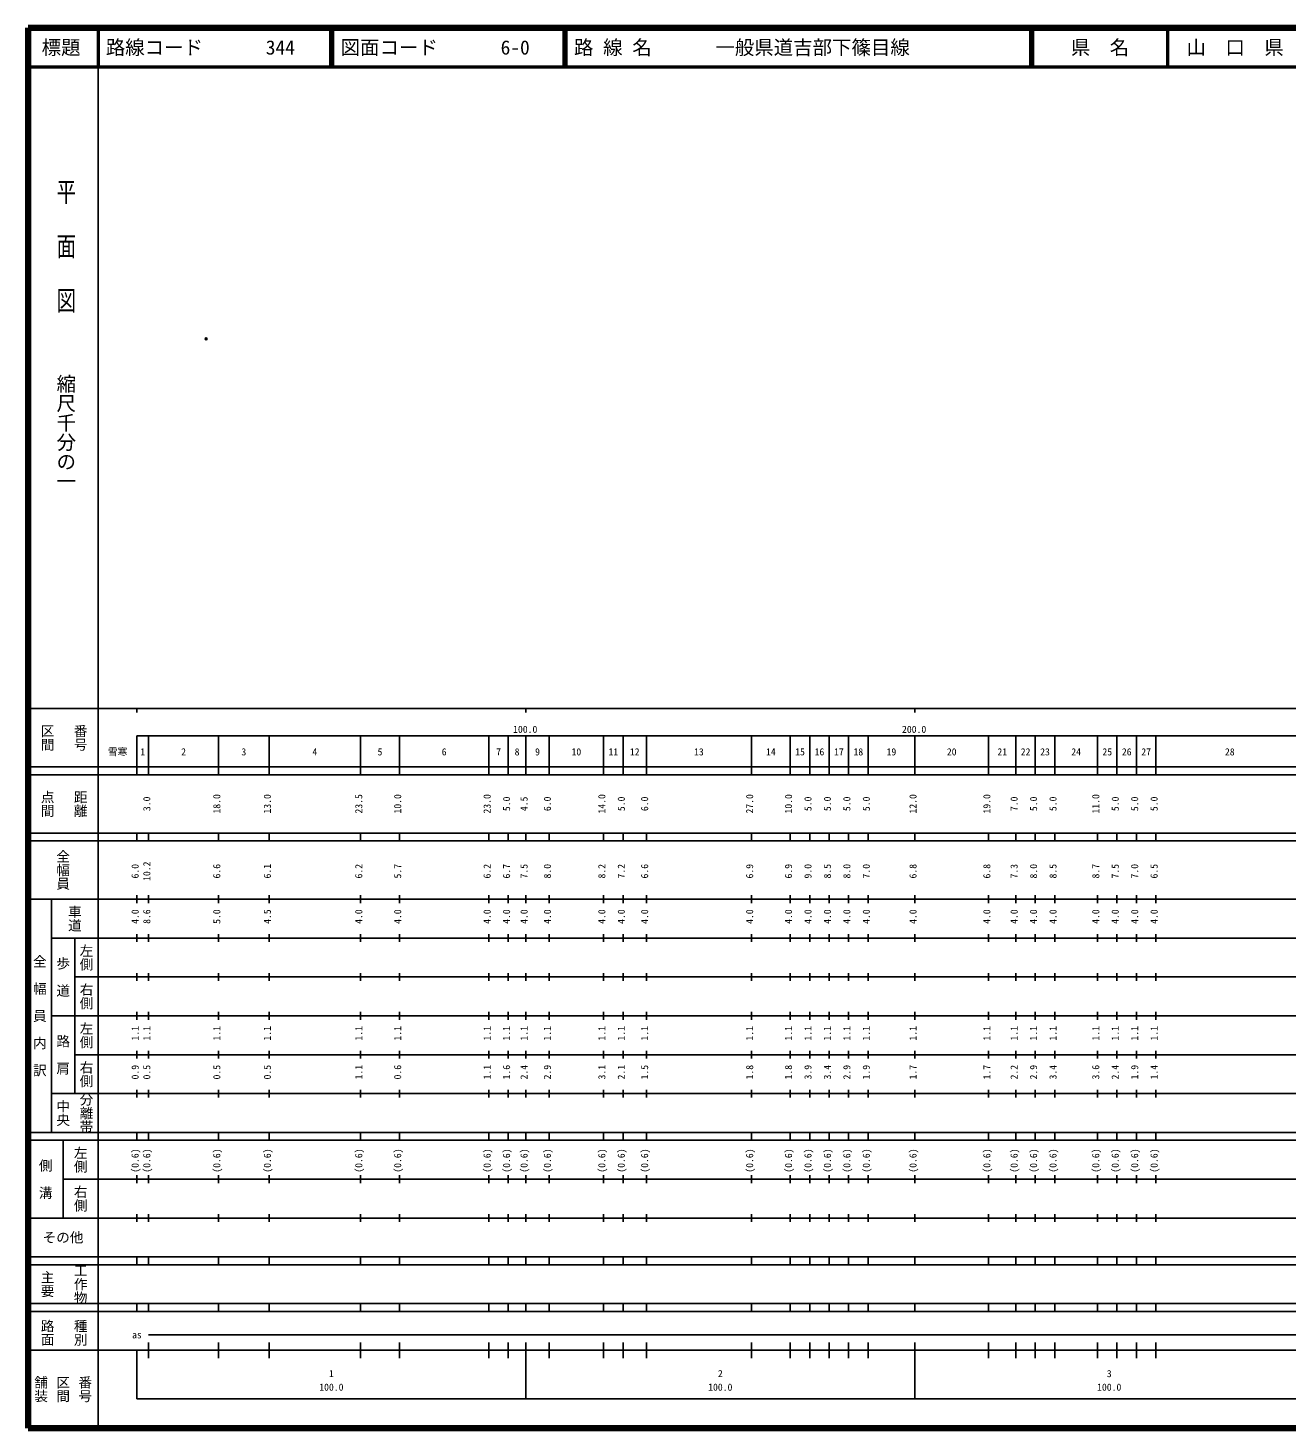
# Model space of a CAD drawing. Units: millimetres on the paper. Extents: x 40 to 680, y 20 to 380.
# Drawn here: x 40 to 363.7, y 20 to 380 of the extents above; entities that cross this region are included whole.
import ezdxf
from ezdxf.enums import TextEntityAlignment as Align

# ---------------------------------------------------------------- set-up
doc = ezdxf.new("R2010")
doc.units = ezdxf.units.MM
doc.header["$PDMODE"] = 32
doc.header["$PDSIZE"] = 0.5
doc.layers.add('M-OTRS', color=6, linetype='Continuous')
doc.layers.add('M-TTL-TXT', color=7, linetype='Continuous')
for name, color, linetype, lineweight in [('M-TTL', 2, 'Continuous', 140), ('M-TTL-BAND', 7, 'Continuous', 25), ('M-TTL-LINE', 7, 'Continuous', 50)]:
    doc.layers.add(name, color=color, linetype=linetype, lineweight=lineweight)
doc.styles.add('@ＭＳ ゴシック', font='')
doc.styles.add('ＭＳ ゴシック', font='')
doc.styles.get('@ＭＳ ゴシック').set_extended_font_data('@MS Gothic')
doc.styles.get('ＭＳ ゴシック').set_extended_font_data('MS Gothic')

msp = doc.modelspace()

# ---------------------------------------------------------------- linework, layer by layer
at = {"layer": 'M-OTRS'}
msp.add_point((85.796, 300.097), dxfattribs=at)
at = {"layer": 'M-TTL'}
for p, q in [((40, 380), (40, 20)), ((680, 380), (40, 380)), ((40, 20), (680, 20))]:
    msp.add_line(p, q, dxfattribs=at)
at = {"layer": 'M-TTL-BAND'}
for p, q in [((58, 370), (58, 20)), ((40, 205), (579, 205)), ((68, 205), (68, 204)), ((168, 205), (168, 204)), ((268, 205), (268, 204)), ((68, 198), (579, 198)), ((68, 198), (68, 188)), ((71, 188), (71, 198)), ((89, 188), (89, 198)), ((102, 188), (102, 198)), ((125.5, 188), (125.5, 198)), ((135.5, 188), (135.5, 198)), ((158.5, 188), (158.5, 198)), ((163.5, 188), (163.5, 198)), ((168, 188), (168, 198)), ((174, 188), (174, 198)), ((188, 188), (188, 198)), ((193, 188), (193, 198)), ((199, 188), (199, 198)), ((226, 188), (226, 198)), ((236, 188), (236, 198)), ((241, 188), (241, 198)), ((246, 188), (246, 198)), ((251, 188), (251, 198)), ((256, 188), (256, 198)), ((268, 188), (268, 198)), ((287, 188), (287, 198)), ((294, 188), (294, 198)), ((299, 188), (299, 198)), ((304, 188), (304, 198)), ((315, 188), (315, 198)), ((320, 188), (320, 198)), ((325, 188), (325, 198)), ((330, 188), (330, 198)), ((40, 190), (579, 190)), ((40, 188), (579, 188)), ((40, 173), (579, 173)), ((68, 171), (68, 173)), ((71, 171), (71, 173)), ((89, 171), (89, 173)), ((102, 171), (102, 173)), ((125.5, 171), (125.5, 173)), ((135.5, 171), (135.5, 173)), ((158.5, 171), (158.5, 173)), ((163.5, 171), (163.5, 173)), ((168, 171), (168, 173)), ((174, 171), (174, 173)), ((188, 171), (188, 173)), ((193, 171), (193, 173)), ((199, 171), (199, 173)), ((226, 171), (226, 173)), ((236, 171), (236, 173)), ((241, 171), (241, 173)), ((246, 171), (246, 173)), ((251, 171), (251, 173)), ((256, 171), (256, 173)), ((268, 171), (268, 173)), ((287, 171), (287, 173)), ((294, 171), (294, 173)), ((299, 171), (299, 173)), ((304, 171), (304, 173)), ((315, 171), (315, 173)), ((320, 171), (320, 173)), ((325, 171), (325, 173)), ((330, 171), (330, 173)), ((40, 171), (579, 171)), ((40, 156), (579, 156)), ((46, 96), (46, 156)), ((68, 155), (68, 157)), ((71, 155), (71, 157)), ((89, 155), (89, 157)), ((102, 155), (102, 157)), ((125.5, 155), (125.5, 157)), ((135.5, 155), (135.5, 157)), ((158.5, 155), (158.5, 157)), ((163.5, 155), (163.5, 157)), ((168, 155), (168, 157)), ((174, 155), (174, 157)), ((188, 155), (188, 157)), ((193, 155), (193, 157)), ((199, 155), (199, 157)), ((226, 155), (226, 157)), ((236, 155), (236, 157)), ((241, 155), (241, 157)), ((246, 155), (246, 157)), ((251, 155), (251, 157)), ((256, 155), (256, 157)), ((268, 155), (268, 157)), ((287, 155), (287, 157)), ((294, 155), (294, 157)), ((299, 155), (299, 157)), ((304, 155), (304, 157)), ((315, 155), (315, 157)), ((320, 155), (320, 157)), ((325, 155), (325, 157)), ((330, 155), (330, 157)), ((46, 146), (579, 146)), ((52, 146), (52, 106)), ((68, 145), (68, 147)), ((71, 145), (71, 147)), ((89, 145), (89, 147)), ((102, 145), (102, 147)), ((125.5, 145), (125.5, 147)), ((135.5, 145), (135.5, 147)), ((158.5, 145), (158.5, 147)), ((163.5, 145), (163.5, 147)), ((168, 145), (168, 147)), ((174, 145), (174, 147)), ((188, 145), (188, 147)), ((193, 145), (193, 147)), ((199, 145), (199, 147)), ((226, 145), (226, 147)), ((236, 145), (236, 147)), ((241, 145), (241, 147)), ((246, 145), (246, 147)), ((251, 145), (251, 147)), ((256, 145), (256, 147)), ((268, 145), (268, 147)), ((287, 145), (287, 147)), ((294, 145), (294, 147)), ((299, 145), (299, 147)), ((304, 145), (304, 147)), ((315, 145), (315, 147)), ((320, 145), (320, 147)), ((325, 145), (325, 147)), ((330, 145), (330, 147)), ((68, 135), (68, 137)), ((71, 135), (71, 137)), ((89, 135), (89, 137)), ((102, 135), (102, 137)), ((125.5, 135), (125.5, 137)), ((135.5, 135), (135.5, 137)), ((158.5, 135), (158.5, 137)), ((163.5, 135), (163.5, 137)), ((168, 135), (168, 137)), ((174, 135), (174, 137)), ((188, 135), (188, 137)), ((193, 135), (193, 137)), ((199, 135), (199, 137)), ((226, 135), (226, 137)), ((236, 135), (236, 137)), ((241, 135), (241, 137)), ((246, 135), (246, 137)), ((251, 135), (251, 137)), ((256, 135), (256, 137)), ((268, 135), (268, 137)), ((287, 135), (287, 137)), ((294, 135), (294, 137)), ((299, 135), (299, 137)), ((304, 135), (304, 137)), ((315, 135), (315, 137)), ((320, 135), (320, 137)), ((325, 135), (325, 137)), ((330, 135), (330, 137)), ((52, 136), (579, 136)), ((46, 126), (579, 126)), ((68, 125), (68, 127)), ((71, 125), (71, 127)), ((89, 125), (89, 127)), ((102, 125), (102, 127)), ((125.5, 125), (125.5, 127)), ((135.5, 125), (135.5, 127)), ((158.5, 125), (158.5, 127)), ((163.5, 125), (163.5, 127)), ((168, 125), (168, 127)), ((174, 125), (174, 127)), ((188, 125), (188, 127)), ((193, 125), (193, 127)), ((199, 125), (199, 127)), ((226, 125), (226, 127)), ((236, 125), (236, 127)), ((241, 125), (241, 127)), ((246, 125), (246, 127)), ((251, 125), (251, 127)), ((256, 125), (256, 127)), ((268, 125), (268, 127)), ((287, 125), (287, 127)), ((294, 125), (294, 127)), ((299, 125), (299, 127)), ((304, 125), (304, 127)), ((315, 125), (315, 127)), ((320, 125), (320, 127)), ((325, 125), (325, 127)), ((330, 125), (330, 127)), ((52, 116), (579, 116)), ((68, 115), (68, 117)), ((71, 115), (71, 117)), ((89, 115), (89, 117)), ((102, 115), (102, 117)), ((125.5, 115), (125.5, 117)), ((135.5, 115), (135.5, 117)), ((158.5, 115), (158.5, 117)), ((163.5, 115), (163.5, 117)), ((168, 115), (168, 117)), ((174, 115), (174, 117)), ((188, 115), (188, 117)), ((193, 115), (193, 117)), ((199, 115), (199, 117)), ((226, 115), (226, 117)), ((236, 115), (236, 117)), ((241, 115), (241, 117)), ((246, 115), (246, 117)), ((251, 115), (251, 117)), ((256, 115), (256, 117)), ((268, 115), (268, 117)), ((287, 115), (287, 117)), ((294, 115), (294, 117)), ((299, 115), (299, 117)), ((304, 115), (304, 117)), ((315, 115), (315, 117)), ((320, 115), (320, 117)), ((325, 115), (325, 117)), ((330, 115), (330, 117)), ((46, 106), (579, 106)), ((68, 105), (68, 107)), ((71, 105), (71, 107)), ((89, 105), (89, 107)), ((102, 105), (102, 107)), ((125.5, 105), (125.5, 107)), ((135.5, 105), (135.5, 107)), ((158.5, 105), (158.5, 107)), ((163.5, 105), (163.5, 107)), ((168, 105), (168, 107)), ((174, 105), (174, 107)), ((188, 105), (188, 107)), ((193, 105), (193, 107)), ((199, 105), (199, 107)), ((226, 105), (226, 107)), ((236, 105), (236, 107)), ((241, 105), (241, 107)), ((246, 105), (246, 107)), ((251, 105), (251, 107)), ((256, 105), (256, 107)), ((268, 105), (268, 107)), ((287, 105), (287, 107)), ((294, 105), (294, 107)), ((299, 105), (299, 107)), ((304, 105), (304, 107)), ((315, 105), (315, 107)), ((320, 105), (320, 107)), ((325, 105), (325, 107)), ((330, 105), (330, 107)), ((40, 96), (579, 96)), ((40, 94), (579, 94)), ((49, 94), (49, 74)), ((68, 94), (68, 96)), ((71, 94), (71, 96)), ((89, 94), (89, 96)), ((102, 94), (102, 96)), ((125.5, 94), (125.5, 96)), ((135.5, 94), (135.5, 96)), ((158.5, 94), (158.5, 96)), ((163.5, 94), (163.5, 96)), ((168, 94), (168, 96)), ((174, 94), (174, 96)), ((188, 94), (188, 96)), ((193, 94), (193, 96)), ((199, 94), (199, 96)), ((226, 94), (226, 96)), ((236, 94), (236, 96)), ((241, 94), (241, 96)), ((246, 94), (246, 96)), ((251, 94), (251, 96)), ((256, 94), (256, 96)), ((268, 94), (268, 96)), ((287, 94), (287, 96)), ((294, 94), (294, 96)), ((299, 94), (299, 96)), ((304, 94), (304, 96)), ((315, 94), (315, 96)), ((320, 94), (320, 96)), ((325, 94), (325, 96)), ((330, 94), (330, 96)), ((49, 84), (579, 84)), ((68, 83), (68, 85)), ((71, 83), (71, 85)), ((89, 83), (89, 85)), ((102, 83), (102, 85)), ((125.5, 83), (125.5, 85)), ((135.5, 83), (135.5, 85)), ((158.5, 83), (158.5, 85)), ((163.5, 83), (163.5, 85)), ((168, 83), (168, 85)), ((174, 83), (174, 85)), ((188, 83), (188, 85)), ((193, 83), (193, 85)), ((199, 83), (199, 85)), ((226, 83), (226, 85)), ((236, 83), (236, 85)), ((241, 83), (241, 85)), ((246, 83), (246, 85)), ((251, 83), (251, 85)), ((256, 83), (256, 85)), ((268, 83), (268, 85)), ((287, 83), (287, 85)), ((294, 83), (294, 85)), ((299, 83), (299, 85)), ((304, 83), (304, 85)), ((315, 83), (315, 85)), ((320, 83), (320, 85)), ((325, 83), (325, 85)), ((330, 83), (330, 85)), ((40, 74), (579, 74)), ((68, 73), (68, 75)), ((71, 73), (71, 75)), ((89, 73), (89, 75)), ((102, 73), (102, 75)), ((125.5, 73), (125.5, 75)), ((135.5, 73), (135.5, 75)), ((158.5, 73), (158.5, 75)), ((163.5, 73), (163.5, 75)), ((168, 73), (168, 75)), ((174, 73), (174, 75)), ((188, 73), (188, 75)), ((193, 73), (193, 75)), ((199, 73), (199, 75)), ((226, 73), (226, 75)), ((236, 73), (236, 75)), ((241, 73), (241, 75)), ((246, 73), (246, 75)), ((251, 73), (251, 75)), ((256, 73), (256, 75)), ((268, 73), (268, 75)), ((287, 73), (287, 75)), ((294, 73), (294, 75)), ((299, 73), (299, 75)), ((304, 73), (304, 75)), ((315, 73), (315, 75)), ((320, 73), (320, 75)), ((325, 73), (325, 75)), ((330, 73), (330, 75)), ((40, 64), (579, 64)), ((40, 62), (579, 62)), ((68, 62), (68, 64)), ((71, 62), (71, 64)), ((89, 62), (89, 64)), ((102, 62), (102, 64)), ((125.5, 62), (125.5, 64)), ((135.5, 62), (135.5, 64)), ((158.5, 62), (158.5, 64)), ((163.5, 62), (163.5, 64)), ((168, 62), (168, 64)), ((174, 62), (174, 64)), ((188, 62), (188, 64)), ((193, 62), (193, 64)), ((199, 62), (199, 64)), ((226, 62), (226, 64)), ((236, 62), (236, 64)), ((241, 62), (241, 64)), ((246, 62), (246, 64)), ((251, 62), (251, 64)), ((256, 62), (256, 64)), ((268, 62), (268, 64)), ((287, 62), (287, 64)), ((294, 62), (294, 64)), ((299, 62), (299, 64)), ((304, 62), (304, 64)), ((315, 62), (315, 64)), ((320, 62), (320, 64)), ((325, 62), (325, 64)), ((330, 62), (330, 64)), ((40, 52), (579, 52)), ((68, 50), (68, 52)), ((71, 50), (71, 52)), ((89, 50), (89, 52)), ((102, 50), (102, 52)), ((125.5, 50), (125.5, 52)), ((135.5, 50), (135.5, 52)), ((158.5, 50), (158.5, 52)), ((163.5, 50), (163.5, 52)), ((168, 50), (168, 52)), ((174, 50), (174, 52)), ((188, 50), (188, 52)), ((193, 50), (193, 52)), ((199, 50), (199, 52)), ((226, 50), (226, 52)), ((236, 50), (236, 52)), ((241, 50), (241, 52)), ((246, 50), (246, 52)), ((251, 50), (251, 52)), ((256, 50), (256, 52)), ((268, 50), (268, 52)), ((287, 50), (287, 52)), ((294, 50), (294, 52)), ((299, 50), (299, 52)), ((304, 50), (304, 52)), ((315, 50), (315, 52)), ((320, 50), (320, 52)), ((325, 50), (325, 52)), ((330, 50), (330, 52)), ((40, 50), (579, 50)), ((71, 44), (565, 44)), ((40, 40), (579, 40)), ((68, 40), (68, 27.5)), ((71, 38), (71, 42)), ((89, 38), (89, 42)), ((102, 38), (102, 42)), ((125.5, 38), (125.5, 42)), ((135.5, 38), (135.5, 42)), ((158.5, 38), (158.5, 42)), ((163.5, 38), (163.5, 42)), ((168, 27.5), (168, 42)), ((174, 38), (174, 42)), ((188, 38), (188, 42)), ((193, 38), (193, 42)), ((199, 38), (199, 42)), ((226, 38), (226, 42)), ((236, 38), (236, 42)), ((241, 38), (241, 42)), ((246, 38), (246, 42)), ((251, 38), (251, 42)), ((256, 38), (256, 42)), ((268, 27.5), (268, 42)), ((287, 38), (287, 42)), ((294, 38), (294, 42)), ((299, 38), (299, 42)), ((304, 38), (304, 42)), ((315, 38), (315, 42)), ((320, 38), (320, 42)), ((325, 38), (325, 42)), ((330, 38), (330, 42)), ((68, 27.5), (579, 27.5))]:
    msp.add_line(p, q, dxfattribs=at)
at = {"layer": 'M-TTL-LINE'}
for p, q in [((58, 380), (58, 370)), ((117.75, 380), (117.75, 370)), ((118.25, 380), (118.25, 370)), ((177.75, 380), (177.75, 370)), ((178.25, 380), (178.25, 370)), ((297.75, 380), (297.75, 370)), ((298.25, 380), (298.25, 370)), ((333, 380), (333, 370)), ((40, 370), (680, 370))]:
    msp.add_line(p, q, dxfattribs=at)

# ---------------------------------------------------------------- texts
at = {"layer": 'M-TTL-BAND', "style": '@ＭＳ ゴシック', "width": 1.4}
msp.add_text('平  面  図', height=3.666, rotation=270, dxfattribs=at).set_placement((49.777, 306.475), align=Align.MIDDLE_RIGHT)
at = {"layer": 'M-TTL-BAND', "style": '@ＭＳ ゴシック'}
msp.add_text('縮尺千分の一', height=3.666, rotation=270, dxfattribs=at).set_placement((49.777, 261.03), align=Align.MIDDLE_RIGHT)
for s, p in [('区間', (45, 197.5)), ('番号', (53.5, 197.5)), ('点間', (45, 180.5)), ('距離', (53.5, 180.5)), ('全幅員', (49, 163.5)), ('車道', (52, 151)), ('左側', (55, 141)), ('全\u3000幅\u3000員\u3000内\u3000訳', (43, 126)), ('歩\u3000道', (49, 136)), ('右側', (55, 131)), ('左側', (55, 121)), ('路\u3000肩', (49, 116)), ('右側', (55, 111)), ('分離帯', (55, 101)), ('中央', (49, 101)), ('左側', (53.5, 89)), ('側\u3000溝', (44.5, 84)), ('右側', (53.5, 79)), ('工作物', (53.5, 57)), ('主要', (45, 57)), ('路面', (45, 44.5)), ('種別', (53.5, 44.5)), ('舗装', (43.333, 30)), ('区間', (49, 30)), ('番号', (54.667, 30))]:
    msp.add_text(s, height=2.566, rotation=270, dxfattribs=at).set_placement(p, align=Align.MIDDLE_CENTER)
at = {"layer": 'M-TTL-BAND', "style": 'ＭＳ ゴシック'}
for s, p in [('100.0', (167.844, 198.195)), ('200.0', (267.844, 198.195)), ('雪寒', (63.042, 192.405)), ('1', (69.5, 192.405)), ('2', (80, 192.405)), ('3', (95.5, 192.405)), ('4', (113.75, 192.405)), ('5', (130.5, 192.405)), ('6', (147, 192.405)), ('7', (161, 192.405)), ('8', (165.75, 192.405)), ('9', (171, 192.405)), ('10', (181, 192.405)), ('11', (190.5, 192.405)), ('12', (196, 192.405)), ('13', (212.5, 192.405)), ('14', (231, 192.405)), ('15', (238.5, 192.405)), ('16', (243.5, 192.405)), ('17', (248.5, 192.405)), ('18', (253.5, 192.405)), ('19', (262, 192.405)), ('20', (277.5, 192.405)), ('21', (290.5, 192.405)), ('22', (296.5, 192.405)), ('23', (301.5, 192.405)), ('24', (309.5, 192.405)), ('25', (317.5, 192.405)), ('26', (322.5, 192.405)), ('27', (327.5, 192.405)), ('28', (349, 192.405)), ('as', (68, 42.5)), ('1', (118, 32.523)), ('2', (218, 32.523)), ('3', (318, 32.523)), ('100.0', (118, 29.033)), ('100.0', (218, 29.033)), ('100.0', (318, 29.033))]:
    msp.add_text(s, height=1.833, dxfattribs=at).set_placement(p, align=Align.BOTTOM_CENTER)
for s, p in [('3.0', (72, 180.5)), ('18.0', (90, 180.5)), ('13.0', (103, 180.5)), ('23.5', (126.5, 180.5)), ('10.0', (136.5, 180.5)), ('23.0', (159.5, 180.5)), ('5.0', (164.5, 180.5)), ('4.5', (169, 180.5)), ('6.0', (175, 180.5)), ('14.0', (189, 180.5)), ('5.0', (194, 180.5)), ('6.0', (200, 180.5)), ('27.0', (227, 180.5)), ('10.0', (237, 180.5)), ('5.0', (242, 180.5)), ('5.0', (247, 180.5)), ('5.0', (252, 180.5)), ('5.0', (257, 180.5)), ('12.0', (269, 180.5)), ('19.0', (288, 180.5)), ('7.0', (295, 180.5)), ('5.0', (300, 180.5)), ('5.0', (305, 180.5)), ('11.0', (316, 180.5)), ('5.0', (321, 180.5)), ('5.0', (326, 180.5)), ('5.0', (331, 180.5)), ('6.0', (69, 163.174)), ('10.2', (72, 163.174)), ('6.6', (90, 163.174)), ('6.1', (103, 163.174)), ('6.2', (126.5, 163.174)), ('5.7', (136.5, 163.174)), ('6.2', (159.5, 163.174)), ('6.7', (164.5, 163.174)), ('7.5', (169, 163.174)), ('8.0', (175, 163.174)), ('8.2', (189, 163.174)), ('7.2', (194, 163.174)), ('6.6', (200, 163.174)), ('6.9', (227, 163.174)), ('6.9', (237, 163.174)), ('9.0', (242, 163.174)), ('8.5', (247, 163.174)), ('8.0', (252, 163.174)), ('7.0', (257, 163.174)), ('6.8', (269, 163.174)), ('6.8', (288, 163.174)), ('7.3', (295, 163.174)), ('8.0', (300, 163.174)), ('8.5', (305, 163.174)), ('8.7', (316, 163.174)), ('7.5', (321, 163.174)), ('7.0', (326, 163.174)), ('6.5', (331, 163.174)), ('4.0', (69, 151.5)), ('8.6', (72, 151.5)), ('5.0', (90, 151.5)), ('4.5', (103, 151.5)), ('4.0', (126.5, 151.5)), ('4.0', (136.5, 151.5)), ('4.0', (159.5, 151.5)), ('4.0', (164.5, 151.5)), ('4.0', (169, 151.5)), ('4.0', (175, 151.5)), ('4.0', (189, 151.5)), ('4.0', (194, 151.5)), ('4.0', (200, 151.5)), ('4.0', (227, 151.5)), ('4.0', (237, 151.5)), ('4.0', (242, 151.5)), ('4.0', (247, 151.5)), ('4.0', (252, 151.5)), ('4.0', (257, 151.5)), ('4.0', (269, 151.5)), ('4.0', (288, 151.5)), ('4.0', (295, 151.5)), ('4.0', (300, 151.5)), ('4.0', (305, 151.5)), ('4.0', (316, 151.5)), ('4.0', (321, 151.5)), ('4.0', (326, 151.5)), ('4.0', (331, 151.5)), ('1.1', (69, 121.5)), ('1.1', (72, 121.5)), ('1.1', (90, 121.5)), ('1.1', (103, 121.5)), ('1.1', (126.5, 121.5)), ('1.1', (136.5, 121.5)), ('1.1', (159.5, 121.5)), ('1.1', (164.5, 121.5)), ('1.1', (169, 121.5)), ('1.1', (175, 121.5)), ('1.1', (189, 121.5)), ('1.1', (194, 121.5)), ('1.1', (200, 121.5)), ('1.1', (227, 121.5)), ('1.1', (237, 121.5)), ('1.1', (242, 121.5)), ('1.1', (247, 121.5)), ('1.1', (252, 121.5)), ('1.1', (257, 121.5)), ('1.1', (269, 121.5)), ('1.1', (288, 121.5)), ('1.1', (295, 121.5)), ('1.1', (300, 121.5)), ('1.1', (305, 121.5)), ('1.1', (316, 121.5)), ('1.1', (321, 121.5)), ('1.1', (326, 121.5)), ('1.1', (331, 121.5)), ('0.9', (69, 111.5)), ('0.5', (72, 111.5)), ('0.5', (90, 111.5)), ('0.5', (103, 111.5)), ('1.1', (126.5, 111.5)), ('0.6', (136.5, 111.5)), ('1.1', (159.5, 111.5)), ('1.6', (164.5, 111.5)), ('2.4', (169, 111.5)), ('2.9', (175, 111.5)), ('3.1', (189, 111.5)), ('2.1', (194, 111.5)), ('1.5', (200, 111.5)), ('1.8', (227, 111.5)), ('1.8', (237, 111.5)), ('3.9', (242, 111.5)), ('3.4', (247, 111.5)), ('2.9', (252, 111.5)), ('1.9', (257, 111.5)), ('1.7', (269, 111.5)), ('1.7', (288, 111.5)), ('2.2', (295, 111.5)), ('2.9', (300, 111.5)), ('3.4', (305, 111.5)), ('3.6', (316, 111.5)), ('2.4', (321, 111.5)), ('1.9', (326, 111.5)), ('1.4', (331, 111.5)), ('(0.6)', (69, 88.764)), ('(0.6)', (72, 88.764)), ('(0.6)', (90, 88.764)), ('(0.6)', (103, 88.764)), ('(0.6)', (126.5, 88.764)), ('(0.6)', (136.5, 88.764)), ('(0.6)', (159.5, 88.764)), ('(0.6)', (164.5, 88.764)), ('(0.6)', (169, 88.764)), ('(0.6)', (175, 88.764)), ('(0.6)', (189, 88.764)), ('(0.6)', (194, 88.764)), ('(0.6)', (200, 88.764)), ('(0.6)', (227, 88.764)), ('(0.6)', (237, 88.764)), ('(0.6)', (242, 88.764)), ('(0.6)', (247, 88.764)), ('(0.6)', (252, 88.764)), ('(0.6)', (257, 88.764)), ('(0.6)', (269, 88.764)), ('(0.6)', (288, 88.764)), ('(0.6)', (295, 88.764)), ('(0.6)', (300, 88.764)), ('(0.6)', (305, 88.764)), ('(0.6)', (316, 88.764)), ('(0.6)', (321, 88.764)), ('(0.6)', (326, 88.764)), ('(0.6)', (331, 88.764))]:
    msp.add_text(s, height=1.833, rotation=90, dxfattribs=at).set_placement(p, align=Align.BOTTOM_CENTER)
msp.add_text('その他', height=2.566, dxfattribs=at).set_placement((49, 69), align=Align.MIDDLE_CENTER)
at = {"layer": 'M-TTL-TXT', "style": 'ＭＳ ゴシック'}
for s, p in [('標題', (48.5, 375)), ('県\u3000名', (315.625, 375)), ('山\u3000口\u3000県', (350.375, 375))]:
    msp.add_text(s, height=3.666, dxfattribs=at).set_placement(p, align=Align.MIDDLE_CENTER)
for s, p in [('路線コード', (60, 375)), ('344', (101.142, 375)), ('図面コード', (120.38, 375)), ('6-0', (161.521, 375)), ('路 線 名', (180.38, 375)), ('一般県道吉部下篠目線', (216.734, 375))]:
    msp.add_text(s, height=3.666, dxfattribs=at).set_placement(p, align=Align.MIDDLE_LEFT)

doc.saveas('drawing.dxf')
